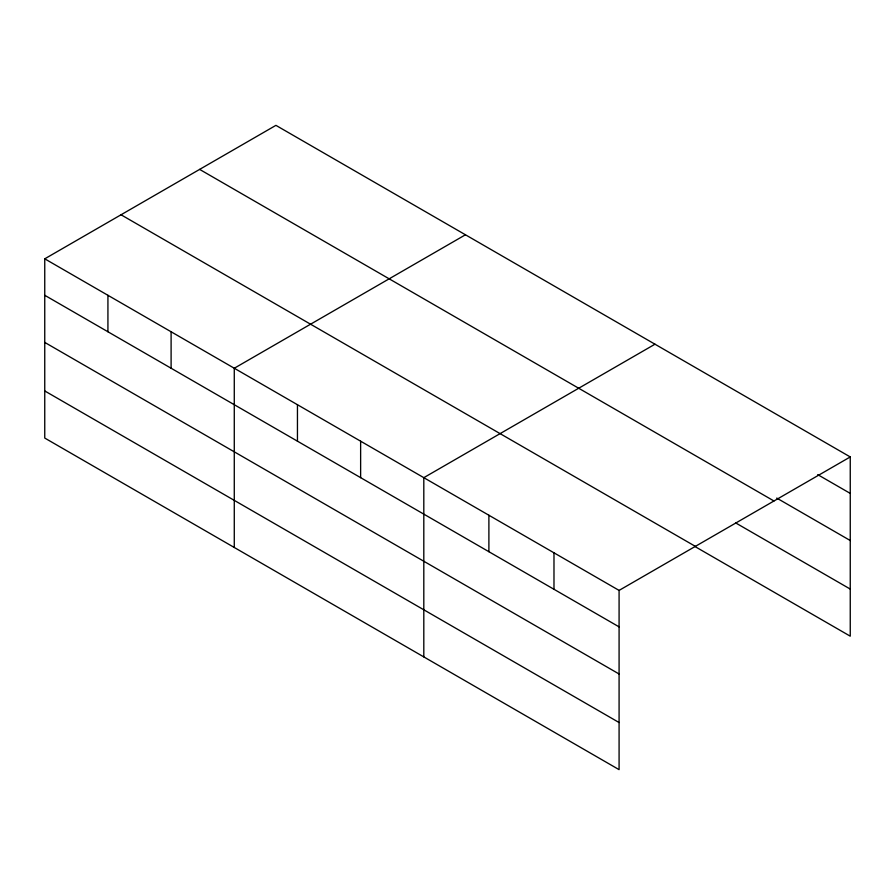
<?xml version="1.0" encoding="UTF-8"?>
<svg xmlns="http://www.w3.org/2000/svg" width="895" height="895" viewBox="0 0 895 895"><rect width="100%" height="100%" fill="white"/><g stroke="black" fill="none" stroke-linecap="round" stroke-linejoin="round"><path stroke-width="1.34" d="M44.75 258.823L619.083 590.409L619.083 769.644L44.75 438.058L44.75 258.823L275.917 125.356L850.25 456.942L850.25 636.177L694.755 546.409M465.456 234.781L234.277 368.248L234.277 547.483M654.983 344.206L423.805 477.673L423.805 656.908M619.083 590.409L850.25 456.942M817.706 474.618L850.25 493.402M776.726 498.067L850.25 540.524M199.641 169.401L773.962 500.987M735.735 522.948L850.25 589.067M121.038 214.778L695.359 546.364M44.75 295.283L619.083 626.869M44.75 342.405L619.083 673.991M44.75 390.947L619.083 722.534M553.983 552.83L553.983 589.29M488.894 515.251L488.894 551.712M360.629 441.19L360.629 477.661M297.453 404.719L297.453 441.19M171.102 331.776L171.102 368.237M107.926 295.294L107.926 331.765"/></g></svg>
